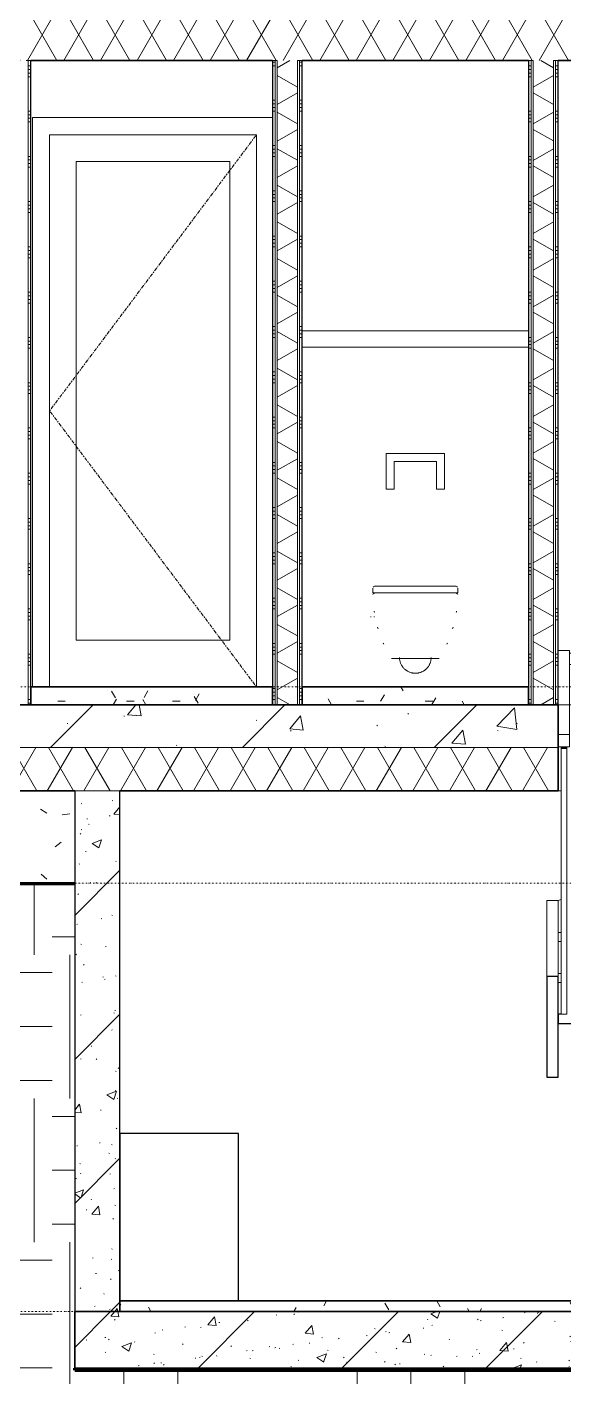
# Model space of a CAD drawing. Header units: millimetres. Extents: x -8591 to 211781, y -3000 to 31870.
# Drawn here: x 201492 to 203866, y -3000 to 2995 of the extents above; entities that cross this region are included whole.
import ezdxf

# ---------------------------------------------------------------- set-up
doc = ezdxf.new("R2010")
doc.units = ezdxf.units.MM
for name, pattern in [('Centre', [31.75, 6.35, -4.7625, 15.875, -4.7625]), ('Dash dot', [15.875, 6.35, -4.7625, 0, -4.7625]), ('IMPORT-HIDDEN _2_', [25, 12.5, -12.5])]:
    doc.linetypes.add(name, pattern=pattern)
for name, color, linetype, lineweight in [('A-DOOR', 31, 'Continuous', 9), ('A-DOOR-FRAM', 31, 'Continuous', 9), ('A-FLOR', 192, 'Continuous', 9), ('A-FLOR-HRAL', 11, 'Continuous', 9), ('A-FLOR-LEVL', 51, 'Continuous', 9), ('A-FLOR-MCUT', 51, 'Continuous', 9), ('A-FLOR-PATT', 8, 'Continuous', 9), ('A-GENM', 13, 'Continuous', 9), ('A-WALL', 113, 'Continuous', 9), ('A-WALL-PATT', 111, 'Continuous', 25), ('C-BLDG-PADS', 91, 'Continuous', 9), ('C-TOPO', 7, 'Continuous', 9), ('I-WALL', 2, 'Continuous', 9), ('kaart_114279_503471_50_dwg', 8, 'Continuous', 9), ('P-SANR-FIXT', 6, 'Continuous', 9), ('PAND', 10, 'Continuous', 9), ('PERCEEL', 7, 'Continuous', 9), ('RASTERVERDELING', 8, 'IMPORT-HIDDEN _2_', 9), ('S-FNDN', 32, 'Continuous', 9), ('S-STRS', 31, 'Continuous', 9), ('WEG', 8, 'Continuous', 9)]:
    doc.layers.add(name, color=color, linetype=linetype, lineweight=lineweight)
pattern_1 = [(360, (203708.62, 1423.5), (4e-13, 200), []), (360, (203708.62, 1407.5), (4e-13, 200), []), (360, (203708.62, 1391.5), (4e-13, 200), []), (360, (203708.62, 1375.5), (4e-13, 200), [])]
pattern_2 = [(180, (202708.66, 1423.5), (-4e-13, -200), []), (180, (202708.66, 1439.5), (-4e-13, -200), []), (180, (202708.66, 1455.5), (-4e-13, -200), []), (180, (202708.66, 1471.5), (-4e-13, -200), [])]
pattern_3 = [(0, (202236.3, 2150), (635, 635), [635, -635]), (0, (202236.3, 2388.1), (635, 635), [635, -635]), (0, (202236.3, 2626.25), (635, 635), [635, -635]), (90, (202315.7, 2705.6), (-635, 635), [635, -635]), (90, (202553.8, 2705.6), (-635, 635), [635, -635]), (90, (202791.95, 2705.6), (-635, 635), [635, -635])]
pattern_4 = [(0, (202236.33, 2150), (406.4, 101.6), [33.528, -271.272, 33.528, -271.272, -1625.6]), (0, (202236.33, 2150), (406.4, 101.6), [-609.6, 33.528, -576.072, 33.528, -271.272, -711.2]), (0, (202236.33, 2150), (406.4, 101.6), [-1524, 33.528, -169.672, 33.528, -474.472]), (120, (202388.73, 2200.8), (-291.1882, 301.1527), [33.528, -271.272, 33.528, -271.272, -1625.6]), (120, (202388.73, 2200.8), (-291.1882, 301.1527), [-609.6, 33.528, -576.072, 33.528, -271.272, -711.2]), (120, (202388.73, 2200.8), (-291.1882, 301.1527), [-1524, 33.528, -169.672, 33.528, -474.472]), (240, (202439.53, 2404), (-115.2118, -402.7527), [33.528, -271.272, 33.528, -271.272, -1625.6]), (240, (202439.53, 2404), (-115.2118, -402.7527), [-609.6, 33.528, -576.072, 33.528, -271.272, -711.2]), (240, (202439.53, 2404), (-115.2118, -402.7527), [-1524, 33.528, -169.672, 33.528, -474.472])]

# ---------------------------------------------------------------- blocks, each defined once
blk = doc.blocks.new('Doors-Supa_Doors-100_Glass - 36 x 96-1442047-D-D')
at = {"layer": 'A-DOOR', "linetype": 'Centre'}
for p, q in [((-1280, 1299.2), (-365.6, 2518.4)), ((-365.6, 80), (-1280, 1299.2))]:
    blk.add_line(p, q, dxfattribs=at)
at = {"layer": 'A-DOOR'}
for p, q in [((-1162.5, 2400.9), (-483, 2400.9)), ((-1162.5, 286.4), (-1162.5, 2400.9)), ((-483, 2400.9), (-483, 286.4)), ((-483, 286.4), (-1162.5, 286.4))]:
    blk.add_line(p, q, dxfattribs=at)
at = {"layer": 'A-DOOR-FRAM'}
for p, q in [((-294.8, 2594.6), (-1356.2, 2594.6)), ((-1356.2, 2594.6), (-1356.2, 80)), ((-1280, 2518.4), (-365.6, 2518.4)), ((-1280, 80), (-1280, 2518.4)), ((-365.6, 2518.4), (-365.6, 80))]:
    blk.add_line(p, q, dxfattribs=at)
blk = doc.blocks.new('S4R_Geberit_Reservoir_Duofix_Wall-WC_UP320 - S4R_Geberit_Reservoir_Duofix_Wall-WC_UP320-476153-D-D')
at = {"layer": 'P-SANR-FIXT'}
for p, q in [((208.5, 1110.4), (208.5, 953.3)), ((337.2, 1110.4), (208.5, 1110.4)), ((465.9, 1110.4), (337.2, 1110.4)), ((465.9, 953.3), (465.9, 1110.4)), ((243.5, 953.3), (243.5, 1075.4)), ((243.5, 1075.4), (337.2, 1075.4)), ((337.2, 1075.4), (430.9, 1075.4)), ((430.9, 1075.4), (430.9, 953.3)), ((208.5, 953.3), (243.5, 953.3)), ((430.9, 953.3), (465.9, 953.3))]:
    blk.add_line(p, q, dxfattribs=at)
at = {"layer": 'P-SANR-FIXT', "flags": 128}
for points in [[(139.7, 390.3), (139.7, 389.9), (139.7, 389.6), (139.7, 389.3), (139.7, 389), (139.7, 388.7), (139.7, 388.5), (139.7, 388.2), (139.7, 388), (139.7, 387.9), (139.7, 387.8), (139.7, 387.7), (139.7, 387.6), (139.7, 387.6), (139.7, 387.5)], [(154.7, 390.3), (154.7, 389.9), (154.7, 389.6), (154.7, 389.3), (154.7, 389), (154.7, 388.7), (154.7, 388.5), (154.7, 388.2), (154.7, 388), (154.7, 387.9), (154.7, 387.8), (154.7, 387.7), (154.7, 387.6), (154.7, 387.6), (154.7, 387.5)]]:
    blk.add_lwpolyline(points, dxfattribs=at)
blk = doc.blocks.new('kaart_114279_503471_50_dwg-1497297-D-D')
at = {"layer": 'PAND', "flags": 128}
for points in [[(238, 0), (-5192.5, 0), (-5674.8, 0), (-5357.7, 0), (-6086.5, 0)], [(-6086.5, 0), (-3325, 0), (-3339, 0), (-2416.9, 0), (-260.1, 0), (743.5, 0), (-2231.9, 0), (238, 0)], [(-1512.8, 0), (2958.1, 0), (3020.7, 0)]]:
    blk.add_lwpolyline(points, dxfattribs=at)
blk.add_lwpolyline([(1381.3, 0), (1851.4, 0), (-2927.9, 0), (-3816.9, 0), (-706.7, 0), (-1034.6, 0), (2946.6, 0), (4447.9, 0), (5199.7, 0)], close=True, dxfattribs=at)
at = {"layer": 'PERCEEL'}
for p, q in [((-6086.5, 0), (-914.9, 0)), ((7725.3, 0), (-4865.3, 0))]:
    blk.add_line(p, q, dxfattribs=at)
at = {"layer": 'PERCEEL', "flags": 128}
for points in [[(-6086.5, 0), (-4865.3, 0), (7725.3, 0)], [(-914.9, 0), (2666, 0), (2511.3, 0), (3449.4, 0), (-4252.2, 0), (-5032.9, 0), (-5192.5, 0), (-5674.8, 0), (-5357.7, 0), (-6086.5, 0)], [(7725.3, 0), (4718.9, 0), (4772.2, 0), (-1099.5, 0), (-3825.3, 0), (-3722.3, 0), (-6086.5, 0)], [(-6086.5, 0), (-4252.2, 0), (3449.4, 0), (7725.3, 0)], [(-4865.3, 0), (-4466.1, 0), (-3825.3, 0), (-1099.5, 0), (4772.2, 0), (5291, 0), (7725.3, 0)], [(7725.3, 0), (2666, 0), (-914.9, 0), (7725.3, 0)]]:
    blk.add_lwpolyline(points, dxfattribs=at)
at = {"layer": 'RASTERVERDELING'}
blk.add_line((-6086.5, 0), (7725.3, 0), dxfattribs=at)
at = {"layer": 'WEG'}
for p, q in [((7725.3, 0), (-6086.5, 0)), ((-6086.5, 0), (7725.3, 0))]:
    blk.add_line(p, q, dxfattribs=at)
blk = doc.blocks.new('boekenkast1 - boekenkast-2119078-D-D')
at = {"layer": 'A-WALL'}
for p, q in [((-162.8, 1652.2), (837.2, 1652.2)), ((837.2, 1580), (-162.8, 1580))]:
    blk.add_line(p, q, dxfattribs=at)
blk = doc.blocks.new('S4R_Villeroy_Toilet_Subway_2 - Subway 2_0-2119912-D-D')
at = {"layer": 'P-SANR-FIXT'}
for p, q in [((149.7, 515), (149.7, 495)), ((149.7, 495), (524.7, 495)), ((159.7, 525), (165.8, 525)), ((508.7, 525), (514.7, 525)), ((524.7, 495), (524.7, 515)), ((442.7, 205), (231.8, 205)), ((267.2, 209.7), (267.2, 209.8)), ((407.2, 209.7), (407.2, 209.7))]:
    blk.add_line(p, q, dxfattribs=at)
at = {"layer": 'P-SANR-FIXT', "flags": 128}
for points in [[(514.7, 525), (514.6, 525), (514.2, 525), (513.5, 525), (512.5, 525), (511.2, 525), (509.7, 525), (507.8, 525), (505.7, 525), (503.4, 525), (500.7, 525), (497.8, 525), (494.7, 525), (491.3, 525), (487.6, 525), (483.7, 525), (479.6, 525), (475.3, 525), (470.7, 525), (465.9, 525), (460.9, 525), (455.7, 525), (450.3, 525), (444.8, 525), (439, 525), (433.1, 525), (427.1, 525), (420.9, 525), (414.6, 525), (408.1, 525), (401.6, 525), (394.9, 525), (388.1, 525), (381.3, 525), (374.4, 525), (367.4, 525), (360.4, 525), (353.3, 525), (346.3, 525), (339.2, 525), (332.1, 525), (325, 525), (317.9, 525), (310.9, 525), (303.9, 525), (296.9, 525), (290, 525), (283.2, 525), (276.5, 525), (269.9, 525), (263.4, 525), (257, 525), (250.7, 525), (244.6, 525), (238.6, 525), (232.8, 525), (227.1, 525), (221.6, 525), (216.4, 525), (211.3, 525), (206.4, 525), (201.7, 525), (197.2, 525), (192.9, 525), (188.9, 525), (185.1, 525), (181.6, 525), (178.3, 525), (175.3, 525), (172.5, 525), (170, 525), (167.8, 525), (165.8, 525), (164.1, 525), (162.7, 525), (161.5, 525), (160.7, 525), (160.1, 525), (159.8, 525), (159.7, 525)], [(514.7, 495), (514.6, 495), (514.2, 495), (513.5, 495), (512.5, 495), (511.2, 495), (509.7, 495), (507.8, 495), (505.7, 495), (503.4, 495), (500.7, 495), (497.8, 495), (494.7, 495), (491.3, 495), (487.6, 495), (483.7, 495), (479.6, 495), (475.3, 495), (470.7, 495), (465.9, 495), (460.9, 495), (455.7, 495), (450.3, 495), (444.8, 495), (439, 495), (433.1, 495), (427.1, 495), (420.9, 495), (414.6, 495), (408.1, 495), (401.6, 495), (394.9, 495), (388.1, 495), (381.3, 495), (374.4, 495), (367.4, 495), (360.4, 495), (353.3, 495), (346.3, 495), (339.2, 495), (332.1, 495), (325, 495), (317.9, 495), (310.9, 495), (303.9, 495), (296.9, 495), (290, 495), (283.2, 495), (276.5, 495), (269.9, 495), (263.4, 495), (257, 495), (250.7, 495), (244.6, 495), (238.6, 495), (232.8, 495), (227.1, 495), (221.7, 495), (216.4, 495), (211.3, 495), (206.4, 495), (201.7, 495), (197.2, 495), (192.9, 495), (188.9, 495), (185.1, 495), (181.6, 495), (178.3, 495), (175.3, 495), (172.5, 495), (170, 495), (167.8, 495), (165.8, 495), (164.1, 495), (162.7, 495), (161.5, 495), (160.7, 495), (160.1, 495), (159.8, 495), (159.7, 495)], [(267.2, 210.6), (267.2, 210.3), (267.2, 210), (267.2, 209.8), (267.2, 209.7), (267.2, 209.7)], [(407, 204.1), (406.7, 201.3), (406.3, 198.5), (405.8, 195.7), (405.2, 193), (404.5, 190.3), (403.7, 187.6), (402.8, 185), (401.7, 182.4), (400.6, 179.8), (399.3, 177.3), (398, 174.9), (396.6, 172.5), (395, 170.1), (393.4, 167.8), (391.7, 165.6), (389.9, 163.5), (388, 161.4), (386, 159.4), (384, 157.5), (381.8, 155.7), (379.6, 154), (377.4, 152.3), (375.1, 150.7), (372.7, 149.3), (370.2, 147.9), (367.7, 146.6), (365.2, 145.5), (362.6, 144.4), (360, 143.4), (357.3, 142.6), (354.6, 141.8), (351.9, 141.2), (349.1, 140.7), (346.4, 140.2), (343.6, 139.9), (340.8, 139.7), (338, 139.7), (335.2, 139.7), (332.4, 139.8), (329.6, 140.1), (326.8, 140.4), (324.1, 140.9), (321.3, 141.5), (318.6, 142.2), (315.9, 143), (313.3, 143.9), (310.7, 144.9), (308.1, 146), (305.6, 147.2), (303.1, 148.5), (300.7, 149.9), (298.3, 151.4), (296, 153.1), (293.8, 154.7), (291.7, 156.5), (289.6, 158.4), (287.6, 160.3), (285.6, 162.4), (283.8, 164.5), (282, 166.6), (280.3, 168.9), (278.8, 171.2), (277.3, 173.6), (275.9, 176), (274.6, 178.5), (273.4, 181), (272.3, 183.6), (271.3, 186.2), (270.4, 188.9), (269.6, 191.5), (269, 194.3), (268.4, 197), (267.9, 199.8), (267.6, 202.5), (267.4, 205)], [(407.2, 209.7), (407.2, 209.8), (407.2, 209.9), (407.2, 210.1), (407.2, 210.4)]]:
    blk.add_lwpolyline(points, dxfattribs=at)
at = {"layer": 'P-SANR-FIXT'}
for centre, radius, start, end in [((159.7, 485), 10, 90, 167.61779), ((159.7, 515), 10, 120, 150), ((159.7, 515), 10, 90, 105), ((514.7, 515), 10, 75, 90), ((514.7, 485), 10, 12.38221, 90), ((514.7, 515), 10, 30, 60), ((685.7, 490.1), 536, 188.20957, 188.82567), ((-11.2, 490.1), 536, 351.17433, 351.79043), ((685.7, 490.1), 536, 195.95396, 196.73491), ((-11.2, 490.1), 536, 343.26509, 344.04604), ((685.7, 490.1), 536, 203.86321, 204.46111), ((-11.2, 490.1), 536, 335.53889, 336.1368)]:
    blk.add_arc(centre, radius, start, end, dxfattribs=at)
blk = doc.blocks.new('Railing - 25mm-3026677-D-D')
at = {"layer": 'A-FLOR-HRAL'}
for p, q in [((1881.8, 20), (1881.8, -643.6)), ((1906.8, -643.6), (1906.8, 20))]:
    blk.add_line(p, q, dxfattribs=at)
blk = doc.blocks.new('Railing - 25mm-3026714-D-D')
at = {"layer": 'A-FLOR-HRAL', "lineweight": 18}
blk.add_line((1006.7, -187.7), (981.7, -187.7), dxfattribs=at)
at = {"layer": 'A-FLOR-HRAL'}
for p, q in [((981.7, -187.7), (981.7, -192.9)), ((981.7, -192.9), (1006.7, -192.9)), ((981.7, -1367.2), (981.7, -192.9)), ((1006.7, -192.9), (1006.7, -187.7)), ((1006.7, -192.9), (1006.7, -1367.2)), ((1006.7, -1367.2), (981.7, -1367.2))]:
    blk.add_line(p, q, dxfattribs=at)
blk = doc.blocks.new('Railing - 25mm-2918722-D-D')
at = {"layer": 'A-FLOR-HRAL'}
for p, q in [((981.7, -187.7), (981.7, -185.9)), ((1006.7, -185.9), (1006.7, -187.7))]:
    blk.add_line(p, q, dxfattribs=at)
blk = doc.blocks.new('Railing - 25mm-3026722-D-D')
at = {"layer": 'A-FLOR-HRAL'}
for p, q in [((1064.2, -1005.4), (1064.2, 183.2)), ((1039.2, 171.3), (1055.6, 179.1)), ((1039.2, 171.3), (1039.2, -1005.4))]:
    blk.add_line(p, q, dxfattribs=at)
blk = doc.blocks.new('Railing - 25mm-2918736-D-D')
at = {"layer": 'A-FLOR-HRAL'}
for p, q in [((1154.2, 225.7), (1163.9, 230.3)), ((1154.2, 225.7), (1154.2, -824.5)), ((1179.2, -824.5), (1179.2, 237.6)), ((1172, -824.5), (1154.2, -824.5))]:
    blk.add_line(p, q, dxfattribs=at)
blk = doc.blocks.new('Railing - 25mm-3026724-D-D')
at = {"layer": 'A-FLOR-HRAL'}
for p, q in [((1269.2, 280.2), (1269.2, -824.5)), ((1294.2, -824.5), (1294.2, 292))]:
    blk.add_line(p, q, dxfattribs=at)
blk = doc.blocks.new('Railing - 25mm-3026726-D-D')
at = {"layer": 'A-FLOR-HRAL'}
for p, q in [((1384.2, 334.6), (1384.2, -824.5)), ((1409.2, -824.5), (1409.2, 346.4))]:
    blk.add_line(p, q, dxfattribs=at)
blk = doc.blocks.new('Railing - 25mm-3026728-D-D')
at = {"layer": 'A-FLOR-HRAL'}
for p, q in [((1499.2, 389), (1499.2, -824.5)), ((1524.2, -824.5), (1524.2, 400.9))]:
    blk.add_line(p, q, dxfattribs=at)
blk = doc.blocks.new('Railing - 25mm-3026730-D-D')
at = {"layer": 'A-FLOR-HRAL'}
for p, q in [((1614.2, 443.5), (1614.2, -643.6)), ((1639.2, -643.6), (1639.2, 455.3)), ((1629.6, -643.6), (1614.2, -643.6))]:
    blk.add_line(p, q, dxfattribs=at)
blk = doc.blocks.new('Railing - 25mm-3026732-D-D')
at = {"layer": 'A-FLOR-HRAL'}
for p, q in [((1729.2, 497.9), (1729.2, -643.6)), ((1754.2, -643.6), (1754.2, 509.7))]:
    blk.add_line(p, q, dxfattribs=at)
blk = doc.blocks.new('Railing - 25mm-3026734-D-D')
at = {"layer": 'A-FLOR-HRAL'}
for p, q in [((1844.2, 0), (1844.2, -643.6)), ((1869.2, -643.6), (1869.2, 0))]:
    blk.add_line(p, q, dxfattribs=at)
blk = doc.blocks.new('Railing - Railing-2589563-D-D')
at = {"layer": 'A-FLOR-HRAL'}
for p, q in [((1879.8, 624.5), (1044.4, 229.1)), ((1879.8, 569.2), (1055.6, 179.1)), ((969.2, 240.8), (1019.2, 240.8)), ((1019.2, 240.8), (1019.2, -130.3)), ((1044.4, 229.1), (1019.2, 229.1)), ((1055.6, 179.1), (1019.2, 179.1))]:
    blk.add_line(p, q, dxfattribs=at)
at = {"layer": 'A-FLOR-HRAL', "lineweight": 18}
for p, q in [((969.2, -130.3), (969.2, -185.9)), ((1019.2, -130.3), (969.2, -130.3)), ((1019.2, -185.9), (1019.2, -130.3)), ((969.2, -185.9), (1019.2, -185.9))]:
    blk.add_line(p, q, dxfattribs=at)
for name in ['Railing - 25mm-3026732-D-D', 'Railing - 25mm-3026730-D-D', 'Railing - 25mm-3026728-D-D', 'Railing - 25mm-3026726-D-D', 'Railing - 25mm-3026724-D-D', 'Railing - 25mm-3026722-D-D', 'Railing - 25mm-2918736-D-D', 'Railing - 25mm-3026677-D-D', 'Railing - 25mm-3026734-D-D', 'Railing - 25mm-2918722-D-D', 'Railing - 25mm-3026714-D-D']:
    blk.add_blockref(name, (0, 0))
blk = doc.blocks.new('Top Rail Type - Top Rail_Internal_-2589589-D-D')
at = {"layer": 'A-FLOR-HRAL'}
for p, q in [((1879.8, 624.5), (1044.4, 229.1)), ((1879.8, 569.2), (1055.6, 179.1)), ((969.2, 240.8), (1019.2, 240.8)), ((1019.2, 240.8), (1019.2, -130.3)), ((1044.4, 229.1), (1019.2, 229.1)), ((1055.6, 179.1), (1019.2, 179.1)), ((969.2, -130.3), (969.2, -185.9)), ((1019.2, -130.3), (969.2, -130.3)), ((1019.2, -185.9), (1019.2, -130.3)), ((969.2, -185.9), (1019.2, -185.9))]:
    blk.add_line(p, q, dxfattribs=at)
blk = doc.blocks.new('EA_Boiler_stiebel_eltron_WPL09ACSclassiscompactset - EA_Boiler_stiebel_eltron_WPL09ACSclassiscompactset-457576-D-D')
at = {"layer": 'A-GENM', "lineweight": 25}
for p, q in [((-445.5, -1893.5), (-969.5, -1893.5)), ((-969.5, -1893.5), (-969.5, -2633.5)), ((-445.5, -2633.5), (-445.5, -1893.5)), ((-969.5, -2633.5), (-445.5, -2633.5))]:
    blk.add_line(p, q, dxfattribs=at)

msp = doc.modelspace()

# ---------------------------------------------------------------- hatches: boundary and pattern name
at = {"layer": 'A-FLOR-PATT'}
h = msp.add_hatch(dxfattribs=at)
h.set_pattern_fill('FP_221', color=256, angle=-210, style=0, pattern_type=2)
h.set_pattern_definition([(240, (202608.67, 3100), (121.2436, -70), []), (300, (202608.67, 3100), (121.2436, 70), [])])
h.paths.add_polyline_path([(197852.2, 2847), (207365.2, 2847), (207365.2, 3082), (197852.2, 3082), (197852.2, 3019.1)])
h = msp.add_hatch(dxfattribs=at)
h.set_pattern_fill('FP_255', color=256, style=0, pattern_type=2)
h.set_pattern_definition(pattern_4)
h.paths.add_polyline_path([(199914.2, 0), (200423.7, 0), (200423.7, 80), (198969.7, 80), (198969.7, 0), (199806.3, 0)])
h.paths.add_polyline_path([(201532.7, 0), (202576.7, 0), (202576.7, 80), (201508.7, 80), (201508.7, 0)])
h.paths.add_polyline_path([(198108.7, 0), (198168.6, 0), (198168.6, 80), (198108.7, 80)])
h.paths.add_polyline_path([(198188.8, 0), (198628.6, 0), (198628.6, 80), (198188.8, 80), (198188.8, 78)])
h.paths.add_polyline_path([(201376.7, 0), (201376.7, 80), (201358.7, 80), (201358.7, 0)])
h.paths.add_polyline_path([(207060.7, 0), (207108.7, 1), (207108.7, 80), (204778.7, 80), (204778.7, 0), (207060.7, 1)])
h.paths.add_polyline_path([(202708.7, 0), (203708.6, 0), (203708.6, 80), (202708.7, 80), (202708.7, 18.1)])
h.paths.add_polyline_path([(198858.7, 0), (198858.7, 80), (198648.8, 80), (198648.8, 0)])
h.paths.add_polyline_path([(201247.6, 0), (201247.6, 80), (200534.7, 80), (200534.7, 0), (201101.1, 0)])
h = msp.add_hatch(dxfattribs=at)
h.set_pattern_fill('FP_229', color=256, style=0, pattern_type=2)
h.set_pattern_definition([(45, (202236.3, 2150), (-424.264, 424.264), []), (50, (202236.3, 2150), (717.26, -62.75), [75, -825]), (355, (202236.3, 2150), (-138.75, 752.19), [60, -660]), (100.451, (202296.1, 2144.8), (578.514, 689.44), [63.74, -701.14]), (46.184, (202236.3, 2350), (1067.24, -165.52), [112.5, -1237.5]), (96.636, (202325.3, 2336.2), (934.66, 974.12), [95.61, -1051.71]), (351.184, (202236.3, 2350), (934.67, 974.12), [90, -990]), (21, (202336.3, 2300), (596.907, -402.62), [75, -825]), (326, (202336.3, 2300), (243.32, 725.15), [60, -660]), (71.451, (202386.1, 2266.45), (840.225, 322.525), [63.74, -701.14]), (37.5, (202236.33, 2150), (12.16, 332.894), [3.353, -648.647, 3.353, -666.647, -662.5]), (37.5, (202236.33, 2150), (12.16, 332.894), [-1322, 3.353, -659.147]), (7.5, (202236.33, 2150), (263.07, 394.412), [3.353, -378.647, 3.353, -633.647, -252.5]), (7.5, (202236.33, 2150), (263.07, 394.412), [-1019, 3.353, -249.147]), (327.5, (202013.33, 2150), (533.822, -22.555), [3.353, -246.647, 3.353, -776.647, -1035]), (327.5, (202013.33, 2150), (533.822, -22.555), [-1030, 3.353, -1031.647]), (317.5, (201913.33, 2150), (583.186, 100.105), [3.353, -321.647, 3.353, -514.647, -735]), (317.5, (201913.33, 2150), (583.186, 100.105), [-843, 3.35, -731.65]), (317.5, (201913.33, 2150), (583.186, 100.105), [3.353, -321.647, 3.353, -514.647, -735]), (317.5, (201913.33, 2150), (583.186, 100.105), [-843, 3.35, -731.65])])
h.paths.add_polyline_path([(200669.5, -188), (203840.6, -188), (203840.6, 0), (197852.2, 0), (197852.2, -188), (200453.7, -188)])
h.paths.add_polyline_path([(207365.2, -188), (207365.2, 0), (207036.7, -1), (207036.7, -188), (207359.6, -188)])
h.paths.add_polyline_path([(206374.7, -188), (206374.7, -1), (204778.7, 0), (204778.7, -188), (206280.5, -188)])
h = msp.add_hatch(dxfattribs=at)
h.set_pattern_fill('FP_228', color=256, angle=-210, style=0, pattern_type=2)
h.set_pattern_definition([(240, (202608.67, -0.0004), (121.2436, -70), []), (300, (202608.67, -0.0004), (121.2436, 70), [])])
h.paths.add_polyline_path([(197852.2, -380), (203840.6, -380), (203840.6, -188), (197852.2, -188), (197852.2, -231.9)])
h.paths.add_polyline_path([(207365.2, -380), (207365.2, -188), (207036.7, -188), (207036.7, -194.3), (206374.7, -194.3), (206374.7, -188), (204778.7, -188), (204778.7, -380), (207143.8, -380)])
h = msp.add_hatch(dxfattribs=at)
h.set_pattern_fill('FP_255', color=256, style=0, pattern_type=2)
h.set_pattern_definition(pattern_4)
h.paths.add_polyline_path([(201902, -2680), (206908.7, -2680), (206908.7, -2633.5), (201902, -2633.5)])
h = msp.add_hatch(dxfattribs=at)
h.set_pattern_fill('FP_269', color=256, angle=135, style=0, pattern_type=2)
h.set_pattern_definition([(45, (202236.33, 2150), (-318.198, 318.198), []), (50, (202236.33, 2150), (430.356, -37.652), [45, -495]), (355, (202236.33, 2150), (-83.25, 451.315), [36, -396]), (100.451, (202272.2, 2146.86), (347.109, 413.66), [38.244, -420.685]), (46.184, (202236.33, 2270), (640.344, -99.314), [67.5, -742.5]), (96.636, (202289.7, 2261.7), (560.793, 584.475), [57.366, -631.03]), (351.184, (202236.3, 2270), (560.8, 584.47), [54, -594]), (21, (202296.33, 2240), (358.144, -241.572), [45, -495]), (326, (202296.33, 2240), (145.99, 435.09), [36, -396]), (71.451, (202326.17, 2219.87), (504.135, 193.515), [38.244, -420.685]), (37.5, (202236.33, 2150), (4.864, 133.1575), [3.353, -257.447, 3.353, -264.647, -265]), (37.5, (202236.33, 2150), (4.864, 133.1575), [-528.8, 3.353, -261.647]), (7.5, (202236.33, 2150), (105.2278, 157.7647), [3.353, -149.447, 3.353, -251.447, -101]), (7.5, (202236.33, 2150), (105.2278, 157.7647), [-407.6, 3.353, -97.647]), (327.5, (202147.13, 2150), (213.529, -9.022), [3.353, -96.647, 3.353, -308.647, -414]), (327.5, (202147.13, 2150), (213.529, -9.022), [-412, 3.353, -410.647]), (317.5, (202107.13, 2150), (233.2745, 40.042), [3.353, -126.647, 3.353, -203.847, -294]), (317.5, (202107.13, 2150), (233.2745, 40.042), [-337.2, 3.353, -290.647])])
h.paths.add_polyline_path([(201702, -2930), (207108.7, -2930), (207108.7, -2680), (201702, -2680)])
at = {"layer": 'A-WALL-PATT', "lineweight": 9}
h = msp.add_hatch(dxfattribs=at)
h.set_pattern_fill('FP_231', color=256, angle=-180, style=0, pattern_type=2)
h.set_pattern_definition([(360, (201376.66, 1423.5), (4e-13, 200), []), (360, (201376.66, 1407.5), (4e-13, 200), []), (360, (201376.66, 1391.5), (4e-13, 200), []), (360, (201376.66, 1375.5), (4e-13, 200), [])])
h.paths.add_polyline_path([(201496.2, 0), (201508.7, 0), (201508.7, 2847), (201496.2, 2847), (201496.2, 18.1)])
h = msp.add_hatch(dxfattribs=at)
h.set_pattern_fill('FP_235', color=256, angle=180, style=0, pattern_type=2)
h.set_pattern_definition(pattern_2)
h.paths.add_polyline_path([(202576.7, 0), (202589.2, 0), (202589.2, 2847), (202576.7, 2847), (202576.7, 18.1)])
h = msp.add_hatch(dxfattribs=at)
h.set_pattern_fill('FP_236', color=256, angle=150, style=0, pattern_type=2)
h.set_pattern_definition([(150, (202708.66, 1423.5), (-70, -121.244), []), (210, (202708.66, 1423.5), (70, -121.244), [])])
h.paths.add_polyline_path([(202598.2, 0), (202687.2, 0), (202687.2, 2847), (202598.2, 2847), (202598.2, 18.1)])
h = msp.add_hatch(dxfattribs=at)
h.set_pattern_fill('FP_235', color=256, angle=180, style=0, pattern_type=2)
h.set_pattern_definition(pattern_2)
h.paths.add_polyline_path([(202696.2, 0), (202708.7, 0), (202708.7, 2847), (202696.2, 2847), (202696.2, 18.1)])
h = msp.add_hatch(dxfattribs=at)
h.set_pattern_fill('FP_233', color=256, angle=-180, style=0, pattern_type=2)
h.set_pattern_definition(pattern_1)
h.paths.add_polyline_path([(203708.6, 0), (203721.1, 0), (203721.1, 2847), (203708.6, 2847), (203708.6, 18.1)])
h = msp.add_hatch(dxfattribs=at)
h.set_pattern_fill('FP_234', color=256, angle=-210, style=0, pattern_type=2)
h.set_pattern_definition([(330, (203708.62, 1423.5), (70, 121.244), []), (30, (203708.62, 1423.5), (-70, 121.244), [])])
h.paths.add_polyline_path([(203730.1, 0), (203819.1, 0), (203819.1, 2847), (203730.1, 2847), (203730.1, 18.1)])
h = msp.add_hatch(dxfattribs=at)
h.set_pattern_fill('FP_233', color=256, angle=-180, style=0, pattern_type=2)
h.set_pattern_definition(pattern_1)
h.paths.add_polyline_path([(203828.1, 0), (203840.6, 0), (203840.6, 2847), (203828.1, 2847), (203828.1, 18.1)])
h = msp.add_hatch(dxfattribs=at)
h.set_pattern_fill('FP_230', color=256, style=0, pattern_type=2)
h.set_pattern_definition([(50, (202236.3, 2150), (728.74, -63.76), [76.2, -838.2]), (355, (202236.3, 2150), (-140.97, 764.23), [60.96, -670.56]), (100.45, (202297.05, 2144.7), (587.77, 700.47), [64.76, -712.36]), (46.184, (202236.3, 2353.2), (1084.32, -168.17), [114.3, -1257.3]), (96.636, (202326.7, 2339.2), (949.6, 989.7), [97.14, -1068.54]), (351.184, (202236.3, 2353.2), (949.62, 989.7), [91.44, -1005.84]), (21, (202337.9, 2302.4), (606.46, -409.06), [76.2, -838.2]), (326, (202337.9, 2302.4), (247.2, 736.75), [60.96, -670.56]), (71.45, (202388.46, 2268.3), (853.67, 327.69), [64.76, -712.36]), (37.5, (202236.33, 2150), (12.355, 338.22), [33.53, -628.904, 33.53, -647.19, -673.1]), (37.5, (202236.33, 2150), (12.355, 338.22), [-1343.15, 33.53, -639.57]), (7.5, (202236.33, 2150), (267.28, 400.722), [33.53, -354.584, 33.53, -613.664, -256.54]), (7.5, (202236.33, 2150), (267.28, 400.722), [-1035.304, 33.53, -223.01]), (327.5, (202009.76, 2150), (542.363, -22.915), [33.53, -220.47, 33.53, -758.95, -1051.56]), (327.5, (202009.76, 2150), (542.363, -22.915), [-1046.48, 33.53, -1018.03]), (317.5, (201908.16, 2150), (592.52, 101.71), [33.53, -296.67, 33.53, -492.76, -746.76]), (317.5, (201908.16, 2150), (592.52, 101.71), [-856.49, 33.53, -713.23])])
h.paths.add_polyline_path([(201702, -788), (201702, -380), (201252, -380), (201252, -788)])
h = msp.add_hatch(dxfattribs=at)
h.set_pattern_fill('FP_269', color=256, angle=135, style=0, pattern_type=2)
h.set_pattern_definition([(45, (202236.33, 2150), (-318.2, 318.2), []), (50, (202236.33, 2150), (430.356, -37.652), [45, -495]), (355, (202236.33, 2150), (-83.25, 451.315), [36, -396]), (100.451, (202272.2, 2146.86), (347.11, 413.66), [38.244, -420.685]), (46.184, (202236.33, 2270), (640.344, -99.314), [67.5, -742.5]), (96.636, (202289.7, 2261.7), (560.79, 584.475), [57.366, -631.03]), (351.184, (202236.3, 2270), (560.8, 584.47), [54, -594]), (21, (202296.33, 2240), (358.144, -241.572), [45, -495]), (326, (202296.33, 2240), (145.99, 435.09), [36, -396]), (71.451, (202326.17, 2219.87), (504.135, 193.515), [38.244, -420.685]), (37.5, (202236.33, 2150), (4.864, 133.1575), [3.353, -257.447, 3.353, -264.647, -265]), (37.5, (202236.33, 2150), (4.864, 133.1575), [-528.8, 3.353, -261.647]), (7.5, (202236.33, 2150), (105.228, 157.7647), [3.353, -149.447, 3.353, -251.447, -101]), (7.5, (202236.33, 2150), (105.228, 157.7647), [-407.6, 3.353, -97.647]), (327.5, (202147.13, 2150), (213.529, -9.022), [3.353, -96.647, 3.353, -308.647, -414]), (327.5, (202147.13, 2150), (213.529, -9.022), [-412, 3.353, -410.647]), (317.5, (202107.13, 2150), (233.2745, 40.042), [3.353, -126.647, 3.353, -203.847, -294]), (317.5, (202107.13, 2150), (233.2745, 40.042), [-337.2, 3.353, -290.647])])
h.paths.add_polyline_path([(201902, -2680), (201902, -380), (201702, -380), (201702, -2680)])
at = {"layer": 'C-TOPO'}
h = msp.add_hatch(dxfattribs=at)
h.set_pattern_fill('FP_253', color=256, style=0, pattern_type=2)
h.set_pattern_definition(pattern_3)
h.paths.add_polyline_path([(201702, -3000), (201702, -790.2), (197692.2, -790.2), (197692.2, -3000), (201442.7, -3000)])
h = msp.add_hatch(dxfattribs=at)
h.set_pattern_fill('FP_253', color=256, style=0, pattern_type=2)
h.set_pattern_definition(pattern_3)
h.paths.add_polyline_path([(203690.8, -3000), (207108.7, -3000), (207108.7, -2940.2), (201702, -2940.2), (201702, -3000)])

# ---------------------------------------------------------------- linework, layer by layer
at = {"layer": 'A-FLOR', "lineweight": 35}
for p, q in [((201508.7, 2847), (202576.7, 2847)), ((202708.7, 2847), (203708.6, 2847)), ((203840.6, 2847), (204651.3, 2847)), ((202576.7, 80), (201508.7, 80)), ((201508.7, 80), (201508.7, 0)), ((202576.7, 0), (202576.7, 80)), ((203708.6, 80), (202708.7, 80)), ((202708.7, 80), (202708.7, 0)), ((203708.6, 0), (203708.6, 80)), ((203840.6, 0), (201358.7, 0)), ((203840.6, -380), (203840.6, 0)), ((198108.7, -380), (201702, -380)), ((201902, -380), (203840.6, -380)), ((206908.7, -2633.5), (201902, -2633.5)), ((201902, -2633.5), (201902, -2680)), ((207108.7, -2680), (201702, -2680)), ((201702, -2680), (201702, -2930)), ((201702, -2930), (207108.7, -2930))]:
    msp.add_line(p, q, dxfattribs=at)
at = {"layer": 'A-FLOR'}
msp.add_line((203853.1, -380), (203840.6, -380), dxfattribs=at)
at = {"layer": 'A-FLOR-LEVL', "linetype": 'Dash dot'}
for p, q in [((195329.3, 80), (211781, 80)), ((195329.3, -788), (211781, -788)), ((195329.3, -2680), (211781, -2680))]:
    msp.add_line(p, q, dxfattribs=at)
at = {"layer": 'A-FLOR-MCUT'}
msp.add_line((203840.6, -188), (197852.2, -188), dxfattribs=at)
at = {"layer": 'A-WALL'}
for p, q in [((201508.7, 2847), (201487.2, 2847)), ((201496.2, 0), (201496.2, 2847)), ((202598.2, 2847), (202576.7, 2847)), ((202589.2, 2847), (202589.2, 0)), ((202598.2, 2847), (202598.2, 0)), ((202687.2, 2847), (202687.2, 0)), ((202708.7, 2847), (202687.2, 2847)), ((202696.2, 2847), (202696.2, 0)), ((203730.1, 2847), (203708.6, 2847)), ((203721.1, 0), (203721.1, 2847)), ((203730.1, 0), (203730.1, 2847)), ((203840.6, 2847), (203819.1, 2847)), ((203819.1, 0), (203819.1, 2847)), ((203828.1, 0), (203828.1, 2847)), ((201902, -380), (201702, -380))]:
    msp.add_line(p, q, dxfattribs=at)
at = {"layer": 'A-WALL', "lineweight": 25}
for p, q in [((201702, -380), (201702, -2680)), ((201902, -2633.5), (201902, -380))]:
    msp.add_line(p, q, dxfattribs=at)
at = {"layer": 'C-BLDG-PADS', "lineweight": 18}
for p, q in [((197692.2, -790), (201702, -790)), ((207108.7, -2938), (201702, -2938)), ((201702, -2938), (201702, -2940)), ((201702, -2940), (207108.7, -2940))]:
    msp.add_line(p, q, dxfattribs=at)
at = {"layer": 'C-TOPO', "lineweight": 70}
for p, q in [((201702, -790.2), (201442.7, -790.2)), ((201702, -2940.2), (201702, -2930)), ((201702, -2940.2), (201702, -2930)), ((201702, -2940.2), (201702, -2930)), ((201702, -2940.2), (201702, -2930)), ((201702, -2940.2), (201702, -2930)), ((201702, -2940.2), (201702, -2930)), ((201702, -2940.2), (201702, -2930)), ((201702, -2940.2), (204490.2, -2940.2))]:
    msp.add_line(p, q, dxfattribs=at)
at = {"layer": 'C-TOPO'}
for p, q in [((201442.7, -790.2), (201702, -790.2)), ((201515.2, -790.2), (201515.2, -788)), ((201515.2, -790.2), (201515.2, -788)), ((201678.7, -790.2), (201678.7, -788)), ((201678.7, -790.2), (201678.7, -788)), ((201678.7, -790.2), (201678.7, -788)), ((201678.7, -790.2), (201678.7, -788)), ((201702, -2940.2), (201702, -2930)), ((201702, -2940.2), (201702, -2930)), ((201702, -2940.2), (201702, -2930)), ((201702, -2940.2), (201702, -2930)), ((201702, -2940.2), (201702, -2930)), ((201702, -2940.2), (201702, -2930)), ((201702, -2940.2), (201702, -2930)), ((204490.2, -2940.2), (201702, -2940.2))]:
    msp.add_line(p, q, dxfattribs=at)
at = {"layer": 'I-WALL', "lineweight": 25}
for p, q in [((201508.7, 80), (201508.7, 2847)), ((202576.7, 2847), (202576.7, 80)), ((202708.7, 80), (202708.7, 2847)), ((203708.6, 2847), (203708.6, 80)), ((203840.6, 0), (203840.6, 2847))]:
    msp.add_line(p, q, dxfattribs=at)
at = {"layer": 'S-FNDN', "lineweight": 25}
msp.add_line((201252, -788), (201702, -788), dxfattribs=at)
at = {"layer": 'S-STRS'}
for p, q in [((203790.2, -865), (203790.2, -1199.9)), ((203790.2, -865), (203840.2, -865)), ((203853.1, -860.1), (203840.2, -865)), ((203840.2, -1199.9), (203840.2, -865)), ((203840.2, -1005.4), (203853.1, -1005.4)), ((203853.1, -1045.4), (203840.2, -1045.4)), ((203840.2, -1186.3), (203853.1, -1186.3)), ((203853.1, -1226.3), (203840.2, -1226.3))]:
    msp.add_line(p, q, dxfattribs=at)
at = {"layer": 'S-STRS', "lineweight": 25}
for p, q in [((203840.2, -1199.9), (203790.2, -1199.9)), ((203790.2, -1199.9), (203790.2, -1644.3)), ((203840.2, -1644.3), (203840.2, -1199.9)), ((203853.1, -1367.2), (203840.2, -1367.2)), ((203840.2, -1367.2), (203840.2, -1407.2)), ((203840.2, -1407.2), (204128.6, -1407.2)), ((203790.2, -1644.3), (203840.2, -1644.3))]:
    msp.add_line(p, q, dxfattribs=at)

# ---------------------------------------------------------------- block references
at = {"layer": 'A-DOOR'}
msp.add_blockref('Doors-Supa_Doors-100_Glass - 36 x 96-1442047-D-D', (202871.4, 0), dxfattribs=at)
at = {"layer": 'A-FLOR-HRAL'}
for name in ['Railing - Railing-2589563-D-D', 'Top Rail Type - Top Rail_Internal_-2589589-D-D']:
    msp.add_blockref(name, (202871.4, 0), dxfattribs=at)
at = {"layer": 'A-GENM'}
msp.add_blockref('EA_Boiler_stiebel_eltron_WPL09ACSclassiscompactset - EA_Boiler_stiebel_eltron_WPL09ACSclassiscompactset-457576-D-D', (202871.4, 0), dxfattribs=at)
at = {"layer": 'A-WALL'}
msp.add_blockref('boekenkast1 - boekenkast-2119078-D-D', (202871.4, 0), dxfattribs=at)
at = {"layer": 'kaart_114279_503471_50_dwg', "color": 92}
msp.add_blockref('kaart_114279_503471_50_dwg-1497297-D-D', (202871.4, 0), dxfattribs=at)
at = {"layer": 'P-SANR-FIXT'}
for name in ['S4R_Geberit_Reservoir_Duofix_Wall-WC_UP320 - S4R_Geberit_Reservoir_Duofix_Wall-WC_UP320-476153-D-D', 'S4R_Villeroy_Toilet_Subway_2 - Subway 2_0-2119912-D-D']:
    msp.add_blockref(name, (202871.4, 0), dxfattribs=at)

doc.saveas('drawing.dxf')
